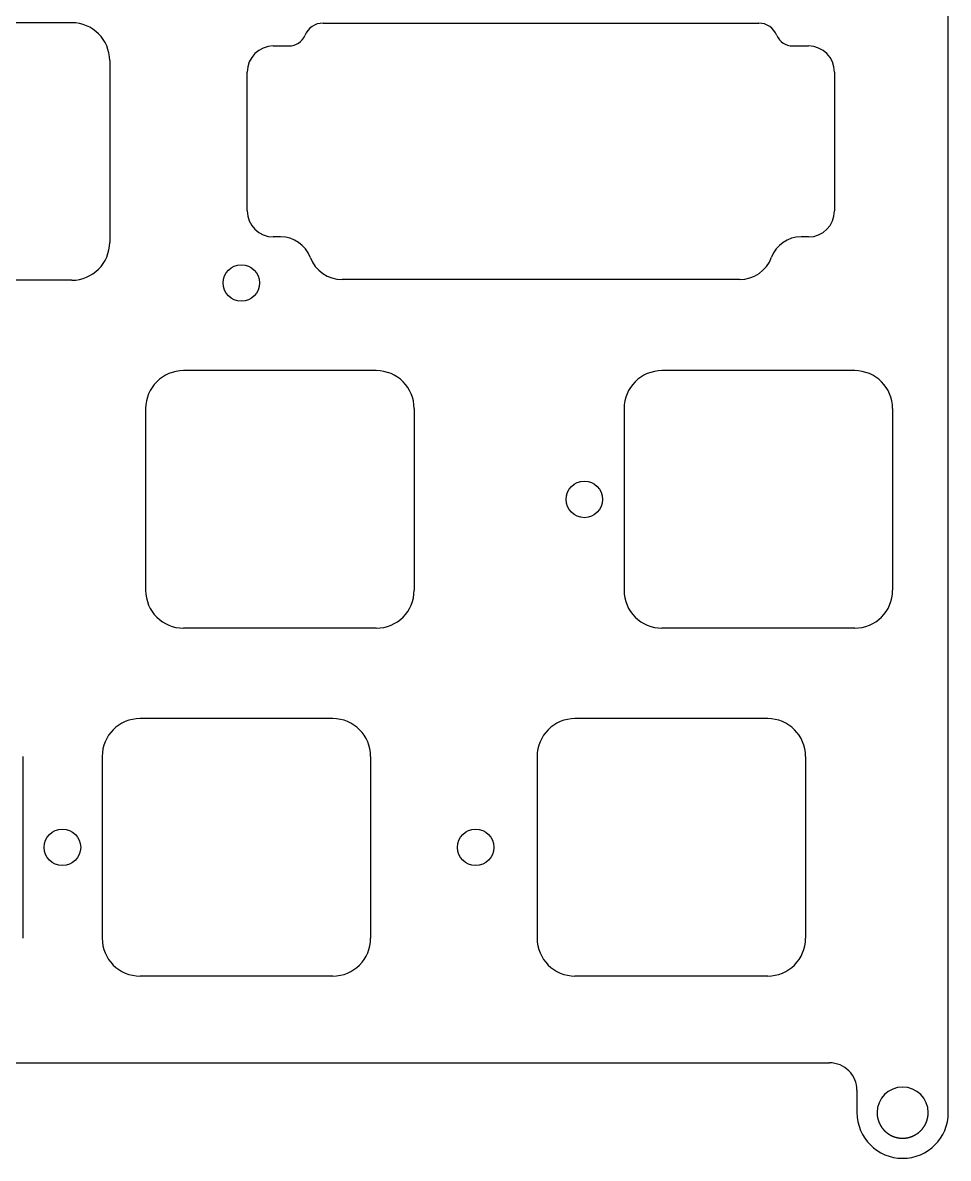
# Model space of a CAD drawing. Header units: millimetres. Extents: x -10 to 277, y -93 to 22.
# Drawn here: x 226.4 to 277.1, y -93.2 to -31 of the extents above; entities that cross this region are included whole.
import ezdxf

# ---------------------------------------------------------------- set-up
doc = ezdxf.new("R2010")
doc.units = ezdxf.units.MM
doc.layers.add('BLACK', color=7, linetype='CONTINUOUS')
doc.layers.add('Edge.Cuts', color=53, linetype='CONTINUOUS', true_color=0xc8a339)

msp = doc.modelspace()

# ---------------------------------------------------------------- linework, layer by layer
at = {"layer": 'BLACK', "linetype": 'Continuous'}
for p, q in [((245.78125, -50.1), (235.231249, -50.1)), ((271.975, -50.1), (261.424999, -50.1)), ((233.15625, -52.175), (233.15625, -62.125001)), ((247.85625, -52.175), (247.85625, -62.125)), ((259.35, -52.175), (259.35, -62.125001)), ((274.05, -52.175), (274.05, -62.125)), ((245.78125, -64.2), (235.23125, -64.2)), ((271.975, -64.2), (261.425, -64.2)), ((243.4, -69.15), (232.849999, -69.15)), ((267.2125, -69.15), (256.662499, -69.15)), ((226.425, -71.225), (226.425, -81.175)), ((230.775, -71.225), (230.775, -81.175001)), ((245.475, -71.225), (245.475, -81.175)), ((254.5875, -71.225), (254.5875, -81.175001)), ((269.2875, -71.225), (269.2875, -81.175)), ((243.4, -83.25), (232.85, -83.25)), ((267.2125, -83.25), (256.6625, -83.25))]:
    msp.add_line(p, q, dxfattribs=at)
at = {"layer": 'BLACK'}
for centre in [(257.175, -57.15), (228.6, -76.2), (251.221875, -76.2)]:
    msp.add_circle(centre, 1, dxfattribs=at)
for centre, radius, start, end in [((235.231254, -52.175004), 2.075004, 90.00013806, 179.99988955), ((245.78125, -52.175), 2.075, 0, 90), ((261.425004, -52.175004), 2.075004, 90.00013806, 179.99988955), ((271.975, -52.175), 2.075, 0, 90), ((235.231252, -62.124998), 2.075002, 180.00008284, 269.99994478), ((245.78125, -62.125), 2.075, 270, 0), ((261.425002, -62.124998), 2.075002, 180.00008284, 269.99994478), ((271.975, -62.125), 2.075, 270, 0), ((232.850004, -71.225004), 2.075004, 90.00013806, 179.99988955), ((243.4, -71.225), 2.075, 0, 90), ((256.662504, -71.225004), 2.075004, 90.00013806, 179.99988955), ((267.2125, -71.225), 2.075, 0, 90), ((232.850002, -81.174998), 2.075002, 180.00008284, 269.99994478), ((243.4, -81.175), 2.075, 270, 0), ((256.662502, -81.174998), 2.075002, 180.00008284, 269.99994478), ((267.2125, -81.175), 2.075, 270, 0)]:
    msp.add_arc(centre, radius, start, end, dxfattribs=at)
at = {"layer": 'Edge.Cuts', "linetype": 'CONTINUOUS'}
for p, q in [((277.1, -90.725023), (277.1, 19.025023)), ((229.1125, -31.05), (218.5625, -31.05)), ((231.1875, -33.125), (231.1875, -43.075)), ((229.1125, -45.15), (218.5625, -45.15)), ((219.8295, -88), (270.6, -88)), ((272.1, -89.5), (272.1, -90.725023)), ((273.2, -90.725023), (273.20001, -90.730399)), ((273.20001, -90.730399), (273.20004, -90.735796)), ((273.20004, -90.735796), (273.200091, -90.741159)), ((273.200091, -90.741159), (273.200161, -90.746542)), ((273.200161, -90.746542), (273.200252, -90.751893)), ((273.200252, -90.751893), (273.200363, -90.757263)), ((273.200363, -90.757263), (273.200493, -90.762601)), ((273.200493, -90.762601), (273.200645, -90.76796)), ((273.200645, -90.76796), (273.200815, -90.773287)), ((273.200815, -90.773287), (273.201006, -90.778633)), ((275.998733, -90.785151), (275.99914, -90.774586)), ((275.99914, -90.774586), (275.999469, -90.764002)), ((275.999469, -90.764002), (275.999719, -90.753399)), ((275.999719, -90.753399), (275.99989, -90.742774)), ((275.99989, -90.742774), (275.999982, -90.732127)), ((275.999982, -90.732127), (276, -90.725023)), ((273.201006, -90.778633), (273.201217, -90.78395)), ((273.201217, -90.78395), (273.201448, -90.789285)), ((273.201448, -90.789285), (273.201698, -90.794592)), ((273.201698, -90.794592), (273.20197, -90.799917)), ((273.20197, -90.799917), (273.20226, -90.805214)), ((273.20226, -90.805214), (273.202571, -90.810528)), ((273.202571, -90.810528), (273.202901, -90.815816)), ((273.202901, -90.815816), (273.203252, -90.821121)), ((273.203252, -90.821121), (273.203622, -90.8264)), ((273.203622, -90.8264), (273.204013, -90.831696)), ((273.204013, -90.831696), (273.204422, -90.836967)), ((273.204422, -90.836967), (273.204853, -90.842254)), ((273.204853, -90.842254), (273.205302, -90.847517)), ((273.205302, -90.847517), (273.205773, -90.852796)), ((273.205773, -90.852796), (273.206262, -90.858052)), ((273.206262, -90.858052), (273.206772, -90.863323)), ((273.206772, -90.863323), (273.207301, -90.868571)), ((273.207301, -90.868571), (273.207851, -90.873834)), ((273.207851, -90.873834), (273.208419, -90.879076)), ((273.208419, -90.879076), (273.20901, -90.884332)), ((273.20901, -90.884332), (273.209617, -90.889566)), ((273.209617, -90.889566), (273.210247, -90.894816)), ((273.210247, -90.894816), (273.210895, -90.900044)), ((273.210895, -90.900044), (273.211565, -90.905287)), ((273.211565, -90.905287), (273.212252, -90.910509)), ((273.212252, -90.910509), (273.212962, -90.915746)), ((273.212962, -90.915746), (273.213689, -90.920962)), ((273.213689, -90.920962), (273.214439, -90.926192)), ((273.214439, -90.926192), (273.215206, -90.931403)), ((273.215206, -90.931403), (273.215995, -90.936628)), ((273.215995, -90.936628), (273.216802, -90.941834)), ((273.216802, -90.941834), (273.217631, -90.947053)), ((273.217631, -90.947053), (273.218478, -90.952253)), ((273.218478, -90.952253), (273.219348, -90.957467)), ((273.219348, -90.957467), (273.220234, -90.962663)), ((273.220234, -90.962663), (273.221144, -90.967872)), ((273.221144, -90.967872), (273.22207, -90.973063)), ((273.22207, -90.973063), (273.22302, -90.978267)), ((273.22302, -90.978267), (273.223986, -90.983454)), ((273.223986, -90.983454), (273.224976, -90.988653)), ((273.224976, -90.988653), (273.225983, -90.993836)), ((273.225983, -90.993836), (273.227012, -90.99903)), ((273.227012, -90.99903), (273.228059, -91.004209)), ((273.228059, -91.004209), (273.229129, -91.0094)), ((273.229129, -91.0094), (273.230216, -91.014575)), ((273.230216, -91.014575), (273.231327, -91.019761)), ((273.231327, -91.019761), (273.232454, -91.024933)), ((273.232454, -91.024933), (273.233605, -91.030115)), ((273.233605, -91.030115), (273.234772, -91.035283)), ((273.234772, -91.035283), (273.235963, -91.040462)), ((273.235963, -91.040462), (273.237172, -91.045627)), ((273.237172, -91.045627), (273.238403, -91.050802)), ((273.238403, -91.050802), (273.239652, -91.055964)), ((273.239652, -91.055964), (273.240924, -91.061136)), ((273.240924, -91.061136), (273.242214, -91.066295)), ((273.242214, -91.066295), (273.243526, -91.071464)), ((273.243526, -91.071464), (273.244857, -91.076619)), ((273.244857, -91.076619), (273.24621, -91.081786)), ((273.24621, -91.081786), (273.247581, -91.086939)), ((273.247581, -91.086939), (273.248976, -91.092102)), ((273.248976, -91.092102), (273.250387, -91.097253)), ((273.250387, -91.097253), (273.251823, -91.102413)), ((273.251823, -91.102413), (273.253276, -91.107562)), ((273.253276, -91.107562), (273.254752, -91.11272)), ((273.254752, -91.11272), (273.256, -91.117023)), ((273.256, -91.117023), (273.257493, -91.122108)), ((273.257493, -91.122108), (273.259011, -91.127202)), ((273.259011, -91.127202), (273.260543, -91.132277)), ((273.260543, -91.132277), (273.2621, -91.137361)), ((273.2621, -91.137361), (273.263671, -91.142425)), ((273.263671, -91.142425), (273.265266, -91.147498)), ((273.265266, -91.147498), (273.266876, -91.152551)), ((273.266876, -91.152551), (273.268509, -91.157613)), ((273.268509, -91.157613), (273.270157, -91.162654)), ((273.270157, -91.162654), (273.271829, -91.167703)), ((273.271829, -91.167703), (273.273516, -91.172732)), ((273.273516, -91.172732), (273.275226, -91.177769)), ((273.275226, -91.177769), (273.276951, -91.182785)), ((273.276951, -91.182785), (273.278699, -91.187808)), ((273.278699, -91.187808), (273.280461, -91.192811)), ((273.280461, -91.192811), (273.282248, -91.197821)), ((273.282248, -91.197821), (273.284048, -91.20281)), ((273.284048, -91.20281), (273.285872, -91.207805)), ((273.285872, -91.207805), (273.287709, -91.21278)), ((273.287709, -91.21278), (273.289571, -91.217761)), ((273.289571, -91.217761), (273.291446, -91.222722)), ((273.291446, -91.222722), (273.293345, -91.227688)), ((273.293345, -91.227688), (273.295257, -91.232633)), ((273.295257, -91.232633), (273.297193, -91.237584)), ((273.297193, -91.237584), (273.299143, -91.242514)), ((273.299143, -91.242514), (273.301116, -91.247449)), ((273.301116, -91.247449), (273.303103, -91.252363)), ((273.303103, -91.252363), (273.305113, -91.257282)), ((273.305113, -91.257282), (273.307136, -91.262181)), ((273.307136, -91.262181), (273.309183, -91.267083)), ((273.309183, -91.267083), (273.311243, -91.271965)), ((273.311243, -91.271965), (273.313327, -91.276851)), ((273.313327, -91.276851), (273.315423, -91.281717)), ((273.315423, -91.281717), (273.317543, -91.286586)), ((273.317543, -91.286586), (273.319676, -91.291434)), ((273.319676, -91.291434), (273.321833, -91.296286)), ((273.321833, -91.296286), (273.324002, -91.301117)), ((273.324002, -91.301117), (273.326195, -91.305951)), ((273.326195, -91.305951), (273.3284, -91.310765)), ((273.3284, -91.310765), (273.330629, -91.315581)), ((273.330629, -91.315581), (273.332871, -91.320377)), ((273.332871, -91.320377), (273.335135, -91.325176)), ((273.335135, -91.325176), (273.337413, -91.329954)), ((273.337413, -91.329954), (273.339714, -91.334734)), ((273.339714, -91.334734), (273.342027, -91.339494)), ((273.342027, -91.339494), (273.344363, -91.344255)), ((273.344363, -91.344255), (273.346712, -91.348997)), ((273.346712, -91.348997), (273.349084, -91.35374)), ((273.349084, -91.35374), (273.351469, -91.358463)), ((273.351469, -91.358463), (273.353876, -91.363187)), ((273.353876, -91.363187), (273.356296, -91.367891)), ((273.356296, -91.367891), (273.35874, -91.372596)), ((273.35874, -91.372596), (273.361195, -91.377281)), ((273.361195, -91.377281), (273.363673, -91.381968)), ((273.363673, -91.381968), (273.366164, -91.386634)), ((273.366164, -91.386634), (273.368678, -91.3913)), ((273.368678, -91.3913), (273.371204, -91.395947)), ((273.371204, -91.395947), (273.373753, -91.400594)), ((275.823453, -91.40564), (275.828545, -91.396408)), ((275.828545, -91.396408), (275.833566, -91.387137)), ((275.833566, -91.387137), (275.838517, -91.377828)), ((275.838517, -91.377828), (275.843398, -91.368482)), ((275.843398, -91.368482), (275.848208, -91.359099)), ((275.848208, -91.359099), (275.852948, -91.349679)), ((275.852948, -91.349679), (275.857617, -91.340222)), ((275.857617, -91.340222), (275.862215, -91.33073)), ((275.862215, -91.33073), (275.866742, -91.321201)), ((275.866742, -91.321201), (275.871197, -91.311638)), ((275.871197, -91.311638), (275.875581, -91.30204)), ((275.875581, -91.30204), (275.879892, -91.292407)), ((275.879892, -91.292407), (275.884132, -91.282741)), ((275.884132, -91.282741), (275.888299, -91.273042)), ((275.888299, -91.273042), (275.892394, -91.26331)), ((275.892394, -91.26331), (275.896415, -91.253546)), ((275.896415, -91.253546), (275.900364, -91.243751)), ((275.900364, -91.243751), (275.904239, -91.233925)), ((275.904239, -91.233925), (275.90804, -91.22407)), ((275.90804, -91.22407), (275.911768, -91.214185)), ((275.911768, -91.214185), (275.915421, -91.204271)), ((275.915421, -91.204271), (275.918999, -91.19433)), ((275.918999, -91.19433), (275.922502, -91.184362)), ((275.922502, -91.184362), (275.92593, -91.174369)), ((275.92593, -91.174369), (275.929283, -91.16435)), ((275.929283, -91.16435), (275.93256, -91.154307)), ((275.93256, -91.154307), (275.93576, -91.144242)), ((275.93576, -91.144242), (275.938884, -91.134155)), ((275.938884, -91.134155), (275.941931, -91.124047)), ((275.941931, -91.124047), (275.944, -91.117023)), ((275.944, -91.117023), (275.946951, -91.106762)), ((275.946951, -91.106762), (275.949821, -91.096496)), ((275.949821, -91.096496), (275.952609, -91.086227)), ((275.952609, -91.086227), (275.955316, -91.075954)), ((275.955316, -91.075954), (275.957942, -91.065676)), ((275.957942, -91.065676), (275.960487, -91.055393)), ((275.960487, -91.055393), (275.962951, -91.045105)), ((275.962951, -91.045105), (275.965335, -91.034811)), ((275.965335, -91.034811), (275.967638, -91.024512)), ((275.967638, -91.024512), (275.969861, -91.014206)), ((275.969861, -91.014206), (275.972005, -91.003894)), ((275.972005, -91.003894), (275.974068, -90.993576)), ((275.974068, -90.993576), (275.976052, -90.98325)), ((275.976052, -90.98325), (275.977956, -90.972917)), ((275.977956, -90.972917), (275.97978, -90.962576)), ((275.97978, -90.962576), (275.981526, -90.952227)), ((275.981526, -90.952227), (275.983192, -90.941869)), ((275.983192, -90.941869), (275.984779, -90.931503)), ((275.984779, -90.931503), (275.986287, -90.921127)), ((275.986287, -90.921127), (275.987716, -90.910741)), ((275.987716, -90.910741), (275.989067, -90.900345)), ((275.989067, -90.900345), (275.990338, -90.889938)), ((275.990338, -90.889938), (275.991531, -90.879519)), ((275.991531, -90.879519), (275.992646, -90.869089)), ((275.992646, -90.869089), (275.993681, -90.858647)), ((275.993681, -90.858647), (275.994639, -90.848191)), ((275.994639, -90.848191), (275.995517, -90.837722)), ((275.995517, -90.837722), (275.996317, -90.827239)), ((275.996317, -90.827239), (275.997039, -90.816741)), ((275.997039, -90.816741), (275.997682, -90.806228)), ((275.997682, -90.806228), (275.998247, -90.795698)), ((275.998247, -90.795698), (275.998733, -90.785151)), ((273.373753, -91.400594), (273.376313, -91.405221)), ((273.376313, -91.405221), (273.378898, -91.409849)), ((273.378898, -91.409849), (273.381493, -91.414457)), ((273.381493, -91.414457), (273.384112, -91.419064)), ((273.384112, -91.419064), (273.386743, -91.423652)), ((273.386743, -91.423652), (273.389397, -91.42824)), ((273.389397, -91.42824), (273.392063, -91.432808)), ((273.392063, -91.432808), (273.394752, -91.437376)), ((273.394752, -91.437376), (273.397452, -91.441924)), ((273.397452, -91.441924), (273.400176, -91.446471)), ((273.400176, -91.446471), (273.402911, -91.451)), ((273.402911, -91.451), (273.40567, -91.455527)), ((273.40567, -91.455527), (273.40844, -91.460035)), ((273.40844, -91.460035), (273.411233, -91.464541)), ((273.411233, -91.464541), (273.414037, -91.469029)), ((273.414037, -91.469029), (273.416865, -91.473515)), ((273.416865, -91.473515), (273.419704, -91.477983)), ((273.419704, -91.477983), (273.422566, -91.482448)), ((273.422566, -91.482448), (273.42544, -91.486895)), ((273.42544, -91.486895), (273.428336, -91.49134)), ((273.428336, -91.49134), (273.431244, -91.495766)), ((273.431244, -91.495766), (273.434175, -91.50019)), ((273.434175, -91.50019), (273.437118, -91.504596)), ((273.437118, -91.504596), (273.440083, -91.508999)), ((273.440083, -91.508999), (273.44306, -91.513384)), ((273.44306, -91.513384), (273.44606, -91.517766)), ((273.44606, -91.517766), (273.449072, -91.52213)), ((273.449072, -91.52213), (273.452106, -91.526492)), ((273.452106, -91.526492), (273.455151, -91.530835)), ((273.455151, -91.530835), (273.45822, -91.535175)), ((273.45822, -91.535175), (273.4613, -91.539497)), ((273.4613, -91.539497), (273.464402, -91.543816)), ((273.464402, -91.543816), (273.467517, -91.548117)), ((273.467517, -91.548117), (273.470654, -91.552416)), ((273.470654, -91.552416), (273.473802, -91.556695)), ((273.473802, -91.556695), (273.476973, -91.560972)), ((273.476973, -91.560972), (273.48, -91.565023)), ((273.48, -91.565023), (273.483127, -91.569176)), ((273.483127, -91.569176), (273.486277, -91.573326)), ((273.486277, -91.573326), (273.489444, -91.577464)), ((273.489444, -91.577464), (273.492633, -91.581599)), ((273.492633, -91.581599), (273.495838, -91.585723)), ((273.495838, -91.585723), (273.499066, -91.589842)), ((273.499066, -91.589842), (273.50231, -91.593949)), ((273.50231, -91.593949), (273.505575, -91.598052)), ((273.505575, -91.598052), (273.508857, -91.602142)), ((273.508857, -91.602142), (273.51216, -91.606228)), ((273.51216, -91.606228), (273.515479, -91.610301)), ((273.515479, -91.610301), (273.51882, -91.614368)), ((273.51882, -91.614368), (273.522175, -91.618423)), ((273.522175, -91.618423), (273.525552, -91.622472)), ((273.525552, -91.622472), (273.528943, -91.626507)), ((273.528943, -91.626507), (273.532356, -91.630536)), ((273.532356, -91.630536), (273.535783, -91.634551)), ((273.535783, -91.634551), (273.539232, -91.63856)), ((273.539232, -91.63856), (273.542694, -91.642554)), ((273.542694, -91.642554), (273.546177, -91.646543)), ((273.546177, -91.646543), (273.549674, -91.650516)), ((273.549674, -91.650516), (273.553192, -91.654482)), ((273.553192, -91.654482), (273.556722, -91.658433)), ((273.556722, -91.658433), (273.560274, -91.662377)), ((273.560274, -91.662377), (273.563838, -91.666305)), ((273.563838, -91.666305), (273.567423, -91.670227)), ((273.567423, -91.670227), (273.57102, -91.674131)), ((273.57102, -91.674131), (273.574638, -91.678029)), ((273.574638, -91.678029), (273.578267, -91.68191)), ((273.578267, -91.68191), (273.581917, -91.685783)), ((273.581917, -91.685783), (273.585578, -91.68964)), ((273.585578, -91.68964), (273.58926, -91.693488)), ((273.58926, -91.693488), (273.592953, -91.697319)), ((273.592953, -91.697319), (273.596666, -91.701142)), ((273.596666, -91.701142), (273.600389, -91.704948)), ((273.600389, -91.704948), (273.604133, -91.708745)), ((273.604133, -91.708745), (273.607887, -91.712524)), ((273.607887, -91.712524), (273.611661, -91.716295)), ((273.611661, -91.716295), (273.615445, -91.720047)), ((273.615445, -91.720047), (273.619248, -91.72379)), ((273.619248, -91.72379), (273.623062, -91.727515)), ((273.623062, -91.727515), (273.626895, -91.731232)), ((273.626895, -91.731232), (273.630737, -91.734929)), ((273.630737, -91.734929), (273.634598, -91.738617)), ((273.634598, -91.738617), (273.638469, -91.742286)), ((273.638469, -91.742286), (273.642359, -91.745945)), ((273.642359, -91.745945), (273.646257, -91.749585)), ((273.646257, -91.749585), (273.650175, -91.753216)), ((273.650175, -91.753216), (273.654101, -91.756827)), ((273.654101, -91.756827), (273.658046, -91.760428)), ((273.658046, -91.760428), (273.661999, -91.76401)), ((273.661999, -91.76401), (273.665971, -91.767581)), ((273.665971, -91.767581), (273.669951, -91.771132)), ((273.669951, -91.771132), (273.673949, -91.774674)), ((273.673949, -91.774674), (273.677955, -91.778194)), ((273.677955, -91.778194), (273.681979, -91.781705)), ((273.681979, -91.781705), (273.686011, -91.785195)), ((273.686011, -91.785195), (273.69006, -91.788675)), ((273.69006, -91.788675), (273.694117, -91.792134)), ((273.694117, -91.792134), (273.698192, -91.795582)), ((273.698192, -91.795582), (273.702273, -91.799009)), ((273.702273, -91.799009), (273.706373, -91.802426)), ((273.706373, -91.802426), (273.710479, -91.805822)), ((273.710479, -91.805822), (273.714603, -91.809206)), ((273.714603, -91.809206), (273.718733, -91.81257)), ((273.718733, -91.81257), (273.72288, -91.815922)), ((273.72288, -91.815922), (273.727034, -91.819253)), ((273.727034, -91.819253), (273.731205, -91.822572)), ((273.731205, -91.822572), (273.735382, -91.82587)), ((273.735382, -91.82587), (273.739576, -91.829157)), ((273.739576, -91.829157), (273.743775, -91.832422)), ((273.743775, -91.832422), (273.747992, -91.835675)), ((273.747992, -91.835675), (273.752214, -91.838907)), ((273.752214, -91.838907), (273.756453, -91.842127)), ((273.756453, -91.842127), (273.760697, -91.845325)), ((273.760697, -91.845325), (273.764958, -91.848511)), ((273.764958, -91.848511), (273.769224, -91.851676)), ((273.769224, -91.851676), (273.773507, -91.854828)), ((273.773507, -91.854828), (273.777793, -91.857958)), ((273.777793, -91.857958), (273.782097, -91.861076)), ((273.782097, -91.861076), (273.786405, -91.864172)), ((273.786405, -91.864172), (273.79073, -91.867255)), ((273.79073, -91.867255), (273.795058, -91.870317)), ((273.795058, -91.870317), (273.799404, -91.873365)), ((273.799404, -91.873365), (273.803752, -91.876392)), ((273.803752, -91.876392), (273.808118, -91.879406)), ((273.808118, -91.879406), (273.812486, -91.882398)), ((273.812486, -91.882398), (273.816872, -91.885376)), ((273.816872, -91.885376), (273.82126, -91.888333)), ((273.82126, -91.888333), (273.825665, -91.891277)), ((273.825665, -91.891277), (273.830072, -91.894198)), ((273.830072, -91.894198), (273.834496, -91.897106)), ((273.834496, -91.897106), (273.838923, -91.899992)), ((273.838923, -91.899992), (273.843366, -91.902864)), ((273.843366, -91.902864), (273.847811, -91.905715)), ((273.847811, -91.905715), (273.852273, -91.908551)), ((273.852273, -91.908551), (273.856737, -91.911366)), ((273.856737, -91.911366), (273.861216, -91.914166)), ((273.861216, -91.914166), (273.865699, -91.916945)), ((273.865699, -91.916945), (273.870196, -91.91971)), ((273.870196, -91.91971), (273.874696, -91.922452)), ((273.874696, -91.922452), (273.879212, -91.92518)), ((273.879212, -91.92518), (273.883729, -91.927887)), ((273.883729, -91.927887), (273.888262, -91.930579)), ((273.888262, -91.930579), (273.892797, -91.933249)), ((273.892797, -91.933249), (273.897347, -91.935905)), ((273.897347, -91.935905), (273.901899, -91.938538)), ((273.901899, -91.938538), (273.906466, -91.941157)), ((273.906466, -91.941157), (273.911035, -91.943754)), ((273.911035, -91.943754), (273.915619, -91.946337)), ((273.915619, -91.946337), (273.920204, -91.948897)), ((273.920204, -91.948897), (273.924805, -91.951443)), ((273.924805, -91.951443), (273.929407, -91.953966)), ((273.929407, -91.953966), (273.934023, -91.956475)), ((273.934023, -91.956475), (273.941176, -91.960317)), ((273.941176, -91.960317), (273.94582, -91.962782)), ((273.94582, -91.962782), (273.950477, -91.965232)), ((273.950477, -91.965232), (273.955146, -91.967665)), ((273.955146, -91.967665), (273.959828, -91.970083)), ((273.959828, -91.970083), (273.96452, -91.972483)), ((273.96452, -91.972483), (273.969226, -91.974868)), ((273.969226, -91.974868), (273.973942, -91.977236)), ((273.973942, -91.977236), (273.978671, -91.979587)), ((273.978671, -91.979587), (273.98341, -91.981921)), ((273.98341, -91.981921), (273.988162, -91.98424)), ((273.988162, -91.98424), (273.992922, -91.98654)), ((273.992922, -91.98654), (273.997696, -91.988824)), ((273.997696, -91.988824), (274.002478, -91.99109)), ((274.002478, -91.99109), (274.007272, -91.99334)), ((274.007272, -91.99334), (274.012075, -91.995572)), ((274.012075, -91.995572), (274.01689, -91.997787)), ((274.01689, -91.997787), (274.021712, -91.999983)), ((274.021712, -91.999983), (274.026547, -92.002163)), ((274.026547, -92.002163), (274.031388, -92.004325)), ((274.031388, -92.004325), (274.036242, -92.00647)), ((274.036242, -92.00647), (274.041102, -92.008595)), ((274.041102, -92.008595), (274.045974, -92.010704)), ((274.045974, -92.010704), (274.050852, -92.012794)), ((274.050852, -92.012794), (274.055741, -92.014867)), ((274.055741, -92.014867), (274.060636, -92.016921)), ((274.060636, -92.016921), (274.065543, -92.018958)), ((274.065543, -92.018958), (274.070454, -92.020975)), ((275.125393, -92.022663), (275.135211, -92.018646)), ((275.135211, -92.018646), (275.144998, -92.014555)), ((275.144998, -92.014555), (275.154751, -92.010392)), ((275.154751, -92.010392), (275.164469, -92.006156)), ((275.164469, -92.006156), (275.174151, -92.00185)), ((275.174151, -92.00185), (275.183795, -91.997473)), ((275.183795, -91.997473), (275.1934, -91.993025)), ((275.1934, -91.993025), (275.202965, -91.988509)), ((275.202965, -91.988509), (275.212488, -91.983924)), ((275.212488, -91.983924), (275.221967, -91.979271)), ((275.221967, -91.979271), (275.231402, -91.974551)), ((275.231402, -91.974551), (275.240791, -91.969764)), ((275.240791, -91.969764), (275.250132, -91.964912)), ((275.250132, -91.964912), (275.258823, -91.960317)), ((275.258823, -91.960317), (275.26804, -91.955356)), ((275.26804, -91.955356), (275.277224, -91.950322)), ((275.277224, -91.950322), (275.286377, -91.945215)), ((275.286377, -91.945215), (275.295495, -91.940035)), ((275.295495, -91.940035), (275.304581, -91.934782)), ((275.304581, -91.934782), (275.313632, -91.929456)), ((275.313632, -91.929456), (275.322649, -91.924059)), ((275.322649, -91.924059), (275.331631, -91.918589)), ((275.331631, -91.918589), (275.340577, -91.913048)), ((275.340577, -91.913048), (275.349487, -91.907435)), ((275.349487, -91.907435), (275.358361, -91.901751)), ((275.358361, -91.901751), (275.367197, -91.895996)), ((275.367197, -91.895996), (275.375995, -91.89017)), ((275.375995, -91.89017), (275.384755, -91.884274)), ((275.384755, -91.884274), (275.393476, -91.878308)), ((275.393476, -91.878308), (275.402157, -91.872273)), ((275.402157, -91.872273), (275.410797, -91.866169)), ((275.410797, -91.866169), (275.419397, -91.859996)), ((275.419397, -91.859996), (275.427955, -91.853754)), ((275.427955, -91.853754), (275.436471, -91.847445)), ((275.436471, -91.847445), (275.444944, -91.841068)), ((275.444944, -91.841068), (275.453373, -91.834625)), ((275.453373, -91.834625), (275.461757, -91.828115)), ((275.461757, -91.828115), (275.470097, -91.821539)), ((275.470097, -91.821539), (275.47839, -91.814898)), ((275.47839, -91.814898), (275.486636, -91.808192)), ((275.486636, -91.808192), (275.494835, -91.801422)), ((275.494835, -91.801422), (275.502985, -91.794588)), ((275.502985, -91.794588), (275.511087, -91.787692)), ((275.511087, -91.787692), (275.519138, -91.780733)), ((275.519138, -91.780733), (275.527138, -91.773713)), ((275.527138, -91.773713), (275.535086, -91.766633)), ((275.535086, -91.766633), (275.542982, -91.759492)), ((275.542982, -91.759492), (275.550825, -91.752292)), ((275.550825, -91.752292), (275.558612, -91.745034)), ((275.558612, -91.745034), (275.566345, -91.737718)), ((275.566345, -91.737718), (275.574021, -91.730346)), ((275.574021, -91.730346), (275.58164, -91.722918)), ((275.58164, -91.722918), (275.589201, -91.715436)), ((275.589201, -91.715436), (275.596702, -91.7079)), ((275.596702, -91.7079), (275.604144, -91.700311)), ((275.604144, -91.700311), (275.611524, -91.692671)), ((275.611524, -91.692671), (275.618842, -91.68498)), ((275.618842, -91.68498), (275.626097, -91.67724)), ((275.626097, -91.67724), (275.633288, -91.669451)), ((275.633288, -91.669451), (275.640414, -91.661616)), ((275.640414, -91.661616), (275.647473, -91.653735)), ((275.647473, -91.653735), (275.654465, -91.645809)), ((275.654465, -91.645809), (275.661389, -91.637841)), ((275.661389, -91.637841), (275.668243, -91.62983)), ((275.668243, -91.62983), (275.675027, -91.62178)), ((275.675027, -91.62178), (275.681739, -91.61369)), ((275.681739, -91.61369), (275.688379, -91.605563)), ((275.688379, -91.605563), (275.694945, -91.5974)), ((275.694945, -91.5974), (275.701436, -91.589203)), ((275.701436, -91.589203), (275.707852, -91.580973)), ((275.707852, -91.580973), (275.714191, -91.572711)), ((275.714191, -91.572711), (275.72, -91.565023)), ((275.72, -91.565023), (275.72633, -91.556516)), ((275.72633, -91.556516), (275.732592, -91.547968)), ((275.732592, -91.547968), (275.738786, -91.539377)), ((275.738786, -91.539377), (275.744911, -91.530746)), ((275.744911, -91.530746), (275.750968, -91.522073)), ((275.750968, -91.522073), (275.756957, -91.513359)), ((275.756957, -91.513359), (275.762877, -91.504603)), ((275.762877, -91.504603), (275.768728, -91.495807)), ((275.768728, -91.495807), (275.774511, -91.486971)), ((275.774511, -91.486971), (275.780225, -91.478093)), ((275.780225, -91.478093), (275.785871, -91.469176)), ((275.785871, -91.469176), (275.791447, -91.460218)), ((275.791447, -91.460218), (275.796955, -91.45122)), ((275.796955, -91.45122), (275.802393, -91.442183)), ((275.802393, -91.442183), (275.807762, -91.433106)), ((275.807762, -91.433106), (275.813062, -91.423989)), ((275.813062, -91.423989), (275.818293, -91.414834)), ((275.818293, -91.414834), (275.823453, -91.40564)), ((274.070454, -92.020975), (274.075377, -92.022975)), ((274.075377, -92.022975), (274.080304, -92.024955)), ((274.080304, -92.024955), (274.085243, -92.026918)), ((274.085243, -92.026918), (274.090185, -92.028862)), ((274.090185, -92.028862), (274.095138, -92.030787)), ((274.095138, -92.030787), (274.100095, -92.032693)), ((274.100095, -92.032693), (274.105063, -92.034582)), ((274.105063, -92.034582), (274.110033, -92.03645)), ((274.110033, -92.03645), (274.115014, -92.038301)), ((274.115014, -92.038301), (274.119998, -92.040131)), ((274.119998, -92.040131), (274.124992, -92.041944)), ((274.124992, -92.041944), (274.129988, -92.043737)), ((274.129988, -92.043737), (274.134994, -92.045511)), ((274.134994, -92.045511), (274.140002, -92.047265)), ((274.140002, -92.047265), (274.14502, -92.049001)), ((274.14502, -92.049001), (274.150039, -92.050717)), ((274.150039, -92.050717), (274.155068, -92.052415)), ((274.155068, -92.052415), (274.160098, -92.054091)), ((274.160098, -92.054091), (274.165137, -92.05575)), ((274.165137, -92.05575), (274.170177, -92.057388)), ((274.170177, -92.057388), (274.175226, -92.059008)), ((274.175226, -92.059008), (274.180275, -92.060607)), ((274.180275, -92.060607), (274.185333, -92.062188)), ((274.185333, -92.062188), (274.19039, -92.063747)), ((274.19039, -92.063747), (274.195457, -92.065289)), ((274.195457, -92.065289), (274.200523, -92.066809)), ((274.200523, -92.066809), (274.205597, -92.068311)), ((274.205597, -92.068311), (274.21067, -92.069791)), ((274.21067, -92.069791), (274.215752, -92.071254)), ((274.215752, -92.071254), (274.220832, -92.072695)), ((274.220832, -92.072695), (274.225921, -92.074117)), ((274.225921, -92.074117), (274.231007, -92.075518)), ((274.231007, -92.075518), (274.236102, -92.076901)), ((274.236102, -92.076901), (274.241195, -92.078262)), ((274.241195, -92.078262), (274.246295, -92.079605)), ((274.246295, -92.079605), (274.255384, -92.081946)), ((274.255384, -92.081946), (274.265577, -92.084493)), ((274.265577, -92.084493), (274.275803, -92.086967)), ((274.275803, -92.086967), (274.286061, -92.089365)), ((274.286061, -92.089365), (274.296349, -92.091688)), ((274.296349, -92.091688), (274.306665, -92.093936)), ((274.306665, -92.093936), (274.317009, -92.096108)), ((274.317009, -92.096108), (274.327378, -92.098204)), ((274.327378, -92.098204), (274.332572, -92.099223)), ((274.332572, -92.099223), (274.337772, -92.100222)), ((274.337772, -92.100222), (274.342977, -92.101203)), ((274.342977, -92.101203), (274.348188, -92.102164)), ((274.348188, -92.102164), (274.353404, -92.103106)), ((274.353404, -92.103106), (274.358626, -92.104028)), ((274.358626, -92.104028), (274.363852, -92.104931)), ((274.363852, -92.104931), (274.369083, -92.105814)), ((274.369083, -92.105814), (274.374319, -92.106678)), ((274.374319, -92.106678), (274.379559, -92.107523)), ((274.379559, -92.107523), (274.384803, -92.108348)), ((274.384803, -92.108348), (274.390051, -92.109153)), ((274.390051, -92.109153), (274.395303, -92.109938)), ((274.395303, -92.109938), (274.400559, -92.110704)), ((274.400559, -92.110704), (274.405818, -92.11145)), ((274.405818, -92.11145), (274.41108, -92.112177)), ((274.41108, -92.112177), (274.416345, -92.112883)), ((274.416345, -92.112883), (274.421614, -92.11357)), ((274.421614, -92.11357), (274.426884, -92.114237)), ((274.426884, -92.114237), (274.432158, -92.114884)), ((274.432158, -92.114884), (274.437433, -92.115511)), ((274.437433, -92.115511), (274.442712, -92.116119)), ((274.442712, -92.116119), (274.447991, -92.116706)), ((274.447991, -92.116706), (274.453273, -92.117273)), ((274.453273, -92.117273), (274.458555, -92.117821)), ((274.458555, -92.117821), (274.46384, -92.118349)), ((274.46384, -92.118349), (274.469125, -92.118856)), ((274.469125, -92.118856), (274.474413, -92.119344)), ((274.474413, -92.119344), (274.479699, -92.119811)), ((274.479699, -92.119811), (274.484988, -92.120259)), ((274.484988, -92.120259), (274.490276, -92.120686)), ((274.490276, -92.120686), (274.495566, -92.121093)), ((274.495566, -92.121093), (274.500853, -92.121481)), ((274.500853, -92.121481), (274.506143, -92.121848)), ((274.506143, -92.121848), (274.511431, -92.122195)), ((274.511431, -92.122195), (274.51672, -92.122522)), ((274.51672, -92.122522), (274.522006, -92.122829)), ((274.522006, -92.122829), (274.527294, -92.123116)), ((274.527294, -92.123116), (274.532578, -92.123383)), ((274.532578, -92.123383), (274.537864, -92.123629)), ((274.537864, -92.123629), (274.543146, -92.123856)), ((274.543146, -92.123856), (274.548429, -92.124062)), ((274.548429, -92.124062), (274.553707, -92.124249)), ((274.553707, -92.124249), (274.558986, -92.124415)), ((274.558986, -92.124415), (274.564261, -92.124561)), ((274.564261, -92.124561), (274.569536, -92.124687)), ((274.569536, -92.124687), (274.574806, -92.124793)), ((274.574806, -92.124793), (274.580076, -92.124879)), ((274.580076, -92.124879), (274.585341, -92.124945)), ((274.585341, -92.124945), (274.590606, -92.124991)), ((274.590606, -92.124991), (274.6, -92.125023)), ((274.6, -92.125023), (274.610505, -92.124983)), ((274.610505, -92.124983), (274.621022, -92.124863)), ((274.621022, -92.124863), (274.63155, -92.124663)), ((274.63155, -92.124663), (274.642088, -92.124383)), ((274.642088, -92.124383), (274.652635, -92.124022)), ((274.652635, -92.124022), (274.663189, -92.123582)), ((274.663189, -92.123582), (274.673749, -92.123061)), ((274.673749, -92.123061), (274.684313, -92.12246)), ((274.684313, -92.12246), (274.69488, -92.121778)), ((274.69488, -92.121778), (274.705449, -92.121017)), ((274.705449, -92.121017), (274.716018, -92.120175)), ((274.716018, -92.120175), (274.726585, -92.119253)), ((274.726585, -92.119253), (274.737149, -92.118251)), ((274.737149, -92.118251), (274.74771, -92.117169)), ((274.74771, -92.117169), (274.758264, -92.116008)), ((274.758264, -92.116008), (274.768811, -92.114767)), ((274.768811, -92.114767), (274.77935, -92.113446)), ((274.77935, -92.113446), (274.789878, -92.112046)), ((274.789878, -92.112046), (274.800394, -92.110567)), ((274.800394, -92.110567), (274.810897, -92.109009)), ((274.810897, -92.109009), (274.821385, -92.107372)), ((274.821385, -92.107372), (274.831857, -92.105657)), ((274.831857, -92.105657), (274.837087, -92.10477)), ((274.837087, -92.10477), (274.842312, -92.103864)), ((274.842312, -92.103864), (274.847532, -92.102938)), ((274.847532, -92.102938), (274.852747, -92.101993)), ((274.852747, -92.101993), (274.857956, -92.101028)), ((274.857956, -92.101028), (274.863161, -92.100044)), ((274.863161, -92.100044), (274.86836, -92.099041)), ((274.86836, -92.099041), (274.873553, -92.098019)), ((274.873553, -92.098019), (274.87874, -92.096977)), ((274.87874, -92.096977), (274.883921, -92.095916)), ((274.883921, -92.095916), (274.889095, -92.094836)), ((274.889095, -92.094836), (274.894264, -92.093737)), ((274.894264, -92.093737), (274.899425, -92.092619)), ((274.899425, -92.092619), (274.90458, -92.091482)), ((274.90458, -92.091482), (274.909727, -92.090326)), ((274.909727, -92.090326), (274.914867, -92.089151)), ((274.914867, -92.089151), (274.92, -92.087958)), ((274.92, -92.087958), (274.925126, -92.086745)), ((274.925126, -92.086745), (274.930243, -92.085514)), ((274.930243, -92.085514), (274.935352, -92.084264)), ((274.935352, -92.084264), (274.944615, -92.081946)), ((274.944615, -92.081946), (274.954796, -92.079319)), ((274.954796, -92.079319), (274.964967, -92.076612)), ((274.964967, -92.076612), (274.975127, -92.073826)), ((274.975127, -92.073826), (274.985275, -92.070959)), ((274.985275, -92.070959), (274.995409, -92.068014)), ((274.995409, -92.068014), (275.005529, -92.06499)), ((275.005529, -92.06499), (275.015633, -92.061887)), ((275.015633, -92.061887), (275.025721, -92.058706)), ((275.025721, -92.058706), (275.03579, -92.055446)), ((275.03579, -92.055446), (275.04584, -92.052109)), ((275.04584, -92.052109), (275.055869, -92.048695)), ((275.055869, -92.048695), (275.065877, -92.045204)), ((275.065877, -92.045204), (275.075861, -92.041636)), ((275.075861, -92.041636), (275.085821, -92.037992)), ((275.085821, -92.037992), (275.095756, -92.034272)), ((275.095756, -92.034272), (275.105663, -92.030477)), ((275.105663, -92.030477), (275.115543, -92.026607)), ((275.115543, -92.026607), (275.125393, -92.022663))]:
    msp.add_line(p, q, dxfattribs=at)
at = {"layer": 'Edge.Cuts', "linetype": 'Continuous'}
for p, q in [((242.86593, -31.0724), (266.72117, -31.0724)), ((240.14311, -32.32456), (241.00872, -32.32456)), ((268.57838, -32.32456), (269.44399, -32.32456)), ((238.71811, -41.35044), (238.71811, -33.74956)), ((270.86899, -33.74956), (270.86899, -41.35044)), ((240.54715, -42.77544), (240.14311, -42.77544)), ((269.44399, -42.77544), (269.03995, -42.77544)), ((265.66905, -45.11191), (243.91805, -45.11191))]:
    msp.add_line(p, q, dxfattribs=at)
at = {"layer": 'Edge.Cuts'}
msp.add_circle((238.39375, -45.3), 1, dxfattribs=at)
for centre, radius, start, end in [((229.1125, -33.125), 2.075, 0, 90), ((242.86595, -32.1474), 1.075006, 90.00106597, 157.97610066), ((266.72115, -32.1474), 1.075, 22.02389934, 89.99893403), ((240.14311, -33.74956), 1.425, 90, 180), ((241.00872, -31.39615), 0.928411, 270, 337.97729805), ((268.57835, -31.3961), 0.92846, 202.02625676, 270.00185132), ((269.44399, -33.74956), 1.425, 0, 90), ((240.14311, -41.35044), 1.425, 180, 270), ((269.44395, -41.3504), 1.42504, 270.00160826, 359.99839174), ((240.54716, -44.50037), 1.72493, 20.54597615, 90.00033216), ((269.03995, -44.5004), 1.724938, 90, 159.45340178), ((229.1125, -43.075), 2.075, -90, 0), ((243.91806, -43.23696), 1.87495, 200.54592343, 269.99969441), ((265.66905, -43.237), 1.874943, 270, 339.45493501), ((270.600001, -89.499999), 1.499999, -0.0000382, 90.0000382), ((274.6, -90.725023), 1.4, 0, 180), ((274.6, -90.725023), 2.5, -180, 0)]:
    msp.add_arc(centre, radius, start, end, dxfattribs=at)

doc.saveas('drawing.dxf')
